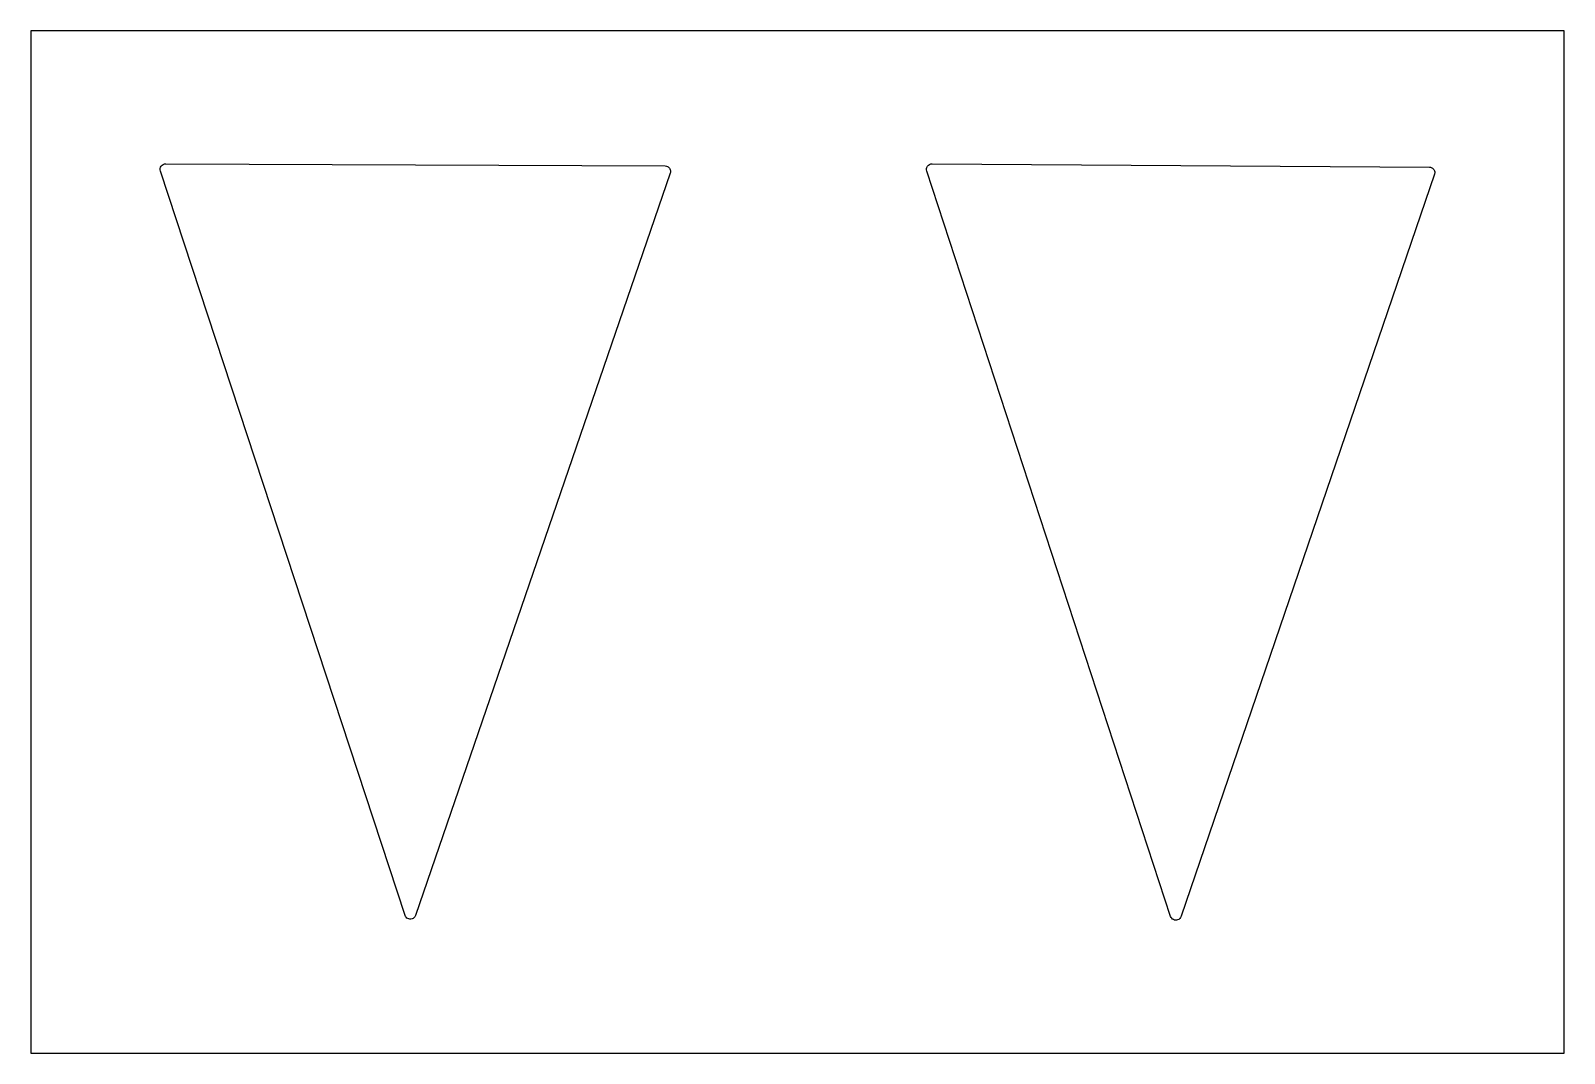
# Model space of a CAD drawing. Header units: inches. Extents: x 0 to 72, y 0 to 48.
import ezdxf

# ---------------------------------------------------------------- set-up
doc = ezdxf.new("R2010")
doc.units = ezdxf.units.IN
doc.header["$MEASUREMENT"] = 0
doc.layers.add('CUT', color=1, linetype='Continuous')

msp = doc.modelspace()

# ---------------------------------------------------------------- linework, layer by layer
at = {"layer": 'CUT'}
for points in [[(0, 0), (72, 0), (72, 48), (0, 48)], [(6.126, 41.641), (6.169, 41.688), (6.217, 41.721), (6.276, 41.744), (6.34, 41.751), (29.782, 41.65), (29.856, 41.639), (29.891, 41.626), (29.929, 41.603), (29.959, 41.579), (29.988, 41.547), (30.008, 41.515), (30.025, 41.474), (30.034, 41.438), (30.038, 41.394), (30.034, 41.35), (30.025, 41.314), (18.066, 6.47), (18.037, 6.413), (18, 6.369), (17.955, 6.334), (17.903, 6.31), (17.853, 6.299), (17.802, 6.298), (17.758, 6.305), (17.71, 6.322), (17.666, 6.348), (17.629, 6.383), (17.598, 6.424), (17.578, 6.465), (6.092, 41.408), (6.08, 41.465), (6.082, 41.529), (6.099, 41.59)], [(42.107, 41.64), (42.145, 41.683), (42.197, 41.72), (42.257, 41.743), (42.316, 41.75), (65.671, 41.593), (65.715, 41.588), (65.751, 41.578), (65.817, 41.543), (65.85, 41.514), (65.873, 41.485), (65.907, 41.418), (65.917, 41.375), (65.92, 41.338), (65.908, 41.261), (54.013, 6.432), (53.987, 6.374), (53.948, 6.324), (53.903, 6.288), (53.846, 6.261), (53.796, 6.25), (53.745, 6.249), (53.695, 6.257), (53.647, 6.276), (53.604, 6.303), (53.567, 6.338), (53.538, 6.38), (53.517, 6.427), (42.072, 41.408), (42.06, 41.464), (42.062, 41.528), (42.076, 41.583)]]:
    msp.add_lwpolyline(points, close=True, dxfattribs=at)

doc.saveas('drawing.dxf')
